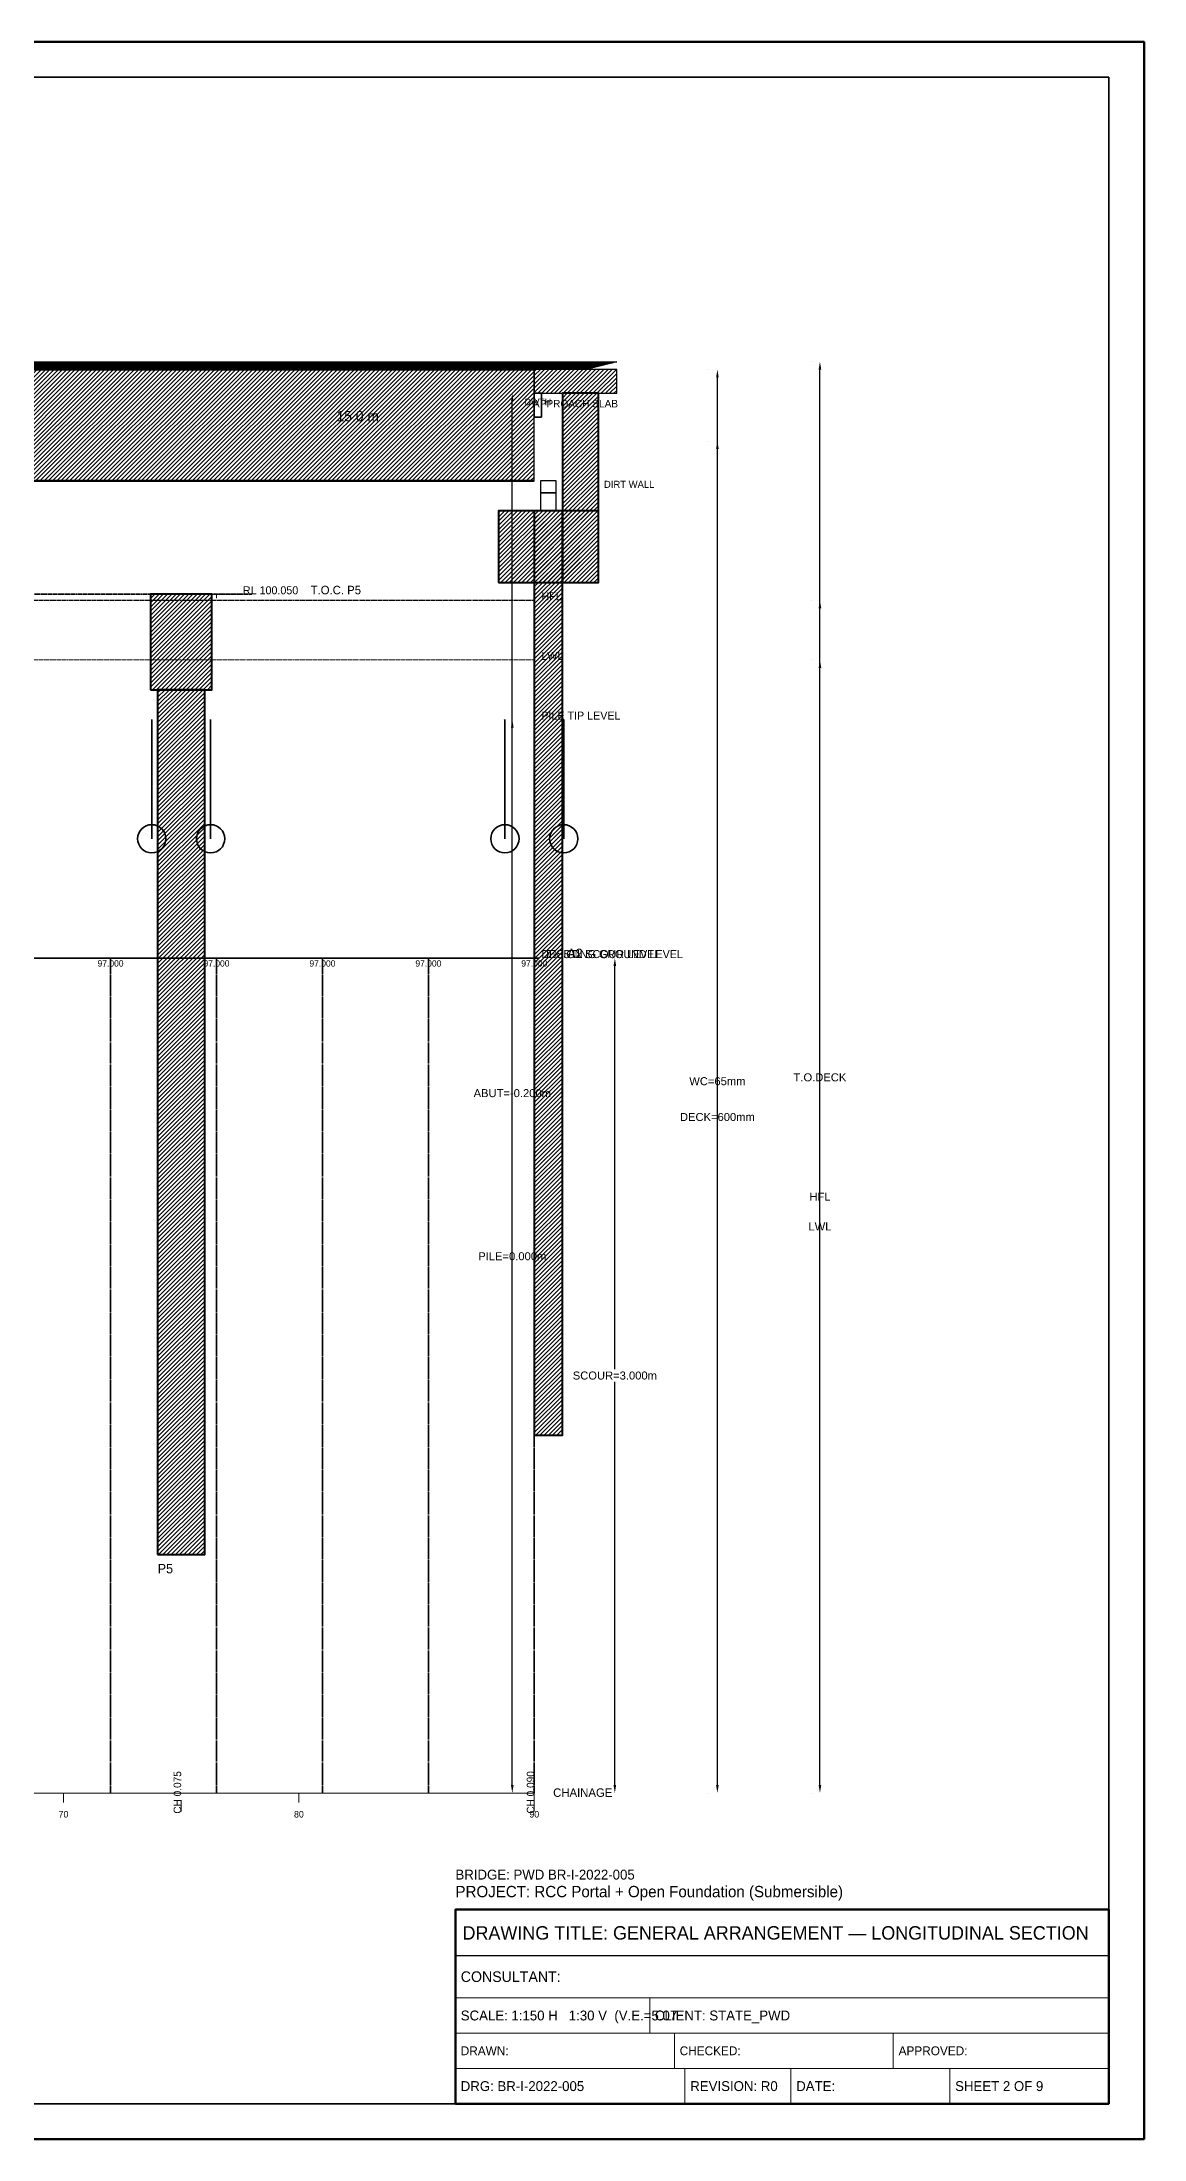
# Model space of a CAD drawing. Header units: metres. Extents: x 0 to 841, y 0 to 594.
# Drawn here: x 529 to 841, y 0 to 594 of the extents above; entities that cross this region are included whole.
import ezdxf
from ezdxf.enums import TextEntityAlignment as Align

# ---------------------------------------------------------------- set-up
doc = ezdxf.new("R2010")
doc.units = ezdxf.units.M
doc.linetypes.add('DASHED', pattern=[0.5, 0.375, -0.125])
doc.linetypes.add('DASHED2', pattern=[0.25, 0.1875, -0.0625])
for name, color, linetype, lineweight in [('ABUT-PROF', 4, 'Continuous', 50), ('BORDER-INNER', 7, 'Continuous', 35), ('BORDER-OUTER', 7, 'Continuous', 70), ('CIVIL-CHAINAGE', 7, 'Continuous', 18), ('CIVIL-GROUND', 3, 'Continuous', 35), ('CIVIL-HFL', 5, 'DASHED', 25), ('CIVIL-LWL', 4, 'DASHED', 18), ('CIVIL-ROAD', 7, 'Continuous', 25), ('CIVIL-SCOUR', 1, 'DASHED2', 18), ('DIM-CHAINAGE', 3, 'Continuous', 18), ('DIM-LEVEL', 3, 'Continuous', 18), ('DIM-LINEAR', 3, 'Continuous', 18), ('FOUND-PILE', 4, 'Continuous', 35), ('STRUC-HATCHING', 8, 'Continuous', 18), ('STRUC-SECTION', 2, 'Continuous', 35), ('SUB-ABUT', 3, 'Continuous', 35), ('SUB-BEARING', 5, 'Continuous', 25), ('SUB-DIRT-WALL', 3, 'Continuous', 35), ('SUB-PIER', 2, 'Continuous', 35), ('SUPER-DECK', 2, 'Continuous', 50), ('SUPER-WEARING', 8, 'Continuous', 25), ('TEXT-GENERAL', 7, 'Continuous', 18), ('TEXT-HEADER', 7, 'Continuous', 25), ('TEXT-LEVEL', 5, 'Continuous', 18), ('TEXT-SPEC', 7, 'Continuous', 13), ('TEXT-TITLE', 7, 'Continuous', 25), ('TITLEBLK-BOX', 7, 'Continuous', 50), ('TITLEBLK-TEXT', 7, 'Continuous', 18)]:
    doc.layers.add(name, color=color, linetype=linetype, lineweight=lineweight)
doc.styles.add('BRIDGE_STD', font='Arial.ttf')
doc.dimstyles.new('pmb100', dxfattribs={"dimtxt": 2.5, "dimasz": 0.9375, "dimexe": 2.5, "dimexo": 2.5, "dimtad": 0, "dimtih": 1, "dimdec": 0, "dimtxsty": 'BRIDGE_STD', "dimcen": 2.5, "dimazin": 3, "dimtfac": 1, "dimtmove": 0, "dimatfit": 3})

msp = doc.modelspace()

# ---------------------------------------------------------------- hatches: boundary and pattern name
at = {"layer": 'STRUC-HATCHING'}
h = msp.add_hatch(dxfattribs=at)
h.set_pattern_fill('ANSI31', scale=0.2666667)
h.paths.add_polyline_path([(68.33, 469.64), (668.33, 469.64), (668.33, 501.23), (68.33, 501.23)])
h = msp.add_hatch(dxfattribs=at)
h.set_pattern_fill('ANSI31', scale=0.2666667)
h.paths.add_polyline_path([(668.33, 494.48), (691.67, 494.48), (691.67, 501.23), (668.33, 501.23)])
h = msp.add_hatch(dxfattribs=at)
h.set_pattern_fill('ANSI31', scale=0.2666667)
h.paths.add_polyline_path([(676.33, 440.93), (686.47, 440.93), (686.47, 494.48), (676.33, 494.48)])
h = msp.add_hatch(dxfattribs=at)
h.set_pattern_fill('ANSI31', scale=0.2666667)
h.paths.add_polyline_path([(658.2, 440.93), (686.47, 440.93), (686.47, 461.2), (658.2, 461.2)])
h = msp.add_hatch(dxfattribs=at)
h.set_pattern_fill('ANSI31', scale=0.2666667)
h.paths.add_polyline_path([(668.33, 199.36), (676.33, 199.36), (676.33, 461.2), (668.33, 461.2)])
h = msp.add_hatch(dxfattribs=at)
h.set_pattern_fill('ANSI31', scale=0.2666667)
h.paths.add_polyline_path([(559.67, 410.52), (577, 410.52), (577, 437.55), (559.67, 437.55)])
h = msp.add_hatch(dxfattribs=at)
h.set_pattern_fill('ANSI31', scale=0.2666667)
h.paths.add_polyline_path([(561.67, 165.57), (575, 165.57), (575, 410.52), (561.67, 410.52)])
at = {"layer": 'SUPER-WEARING'}
h = msp.add_hatch(dxfattribs=at)
h.set_pattern_fill('SOLID')
h.paths.add_polyline_path([(45, 503.43), (691.67, 503.43), (683, 501.23), (53.67, 501.23)])

# ---------------------------------------------------------------- linework, layer by layer
at = {"layer": 'ABUT-PROF', "lineweight": 35}
msp.add_lwpolyline([(668.33, 487.72), (670.33, 487.72), (670.33, 494.48), (668.33, 494.48), (668.33, 487.72)], dxfattribs=at)
at = {"layer": 'BORDER-INNER'}
msp.add_lwpolyline([(10, 10), (831, 10), (831, 584), (10, 584), (10, 10)], dxfattribs=at)
at = {"layer": 'BORDER-OUTER'}
msp.add_lwpolyline([(0, 0), (841, 0), (841, 594), (0, 594), (0, 0)], dxfattribs=at)
at = {"layer": 'CIVIL-CHAINAGE'}
for p, q in [((45, 98), (668.33, 98)), ((535, 98), (535, 95.33)), ((568.33, 96), (568.33, 92.8)), ((601.67, 98), (601.67, 95.33)), ((668.33, 98), (668.33, 95.33)), ((668.33, 96), (668.33, 92.8))]:
    msp.add_line(p, q, dxfattribs=at)
at = {"layer": 'CIVIL-GROUND', "color": 3}
for p, q in [((547, 334.5), (549.67, 334.5)), ((577, 334.5), (579.67, 334.5)), ((607, 334.5), (609.67, 334.5)), ((637, 334.5), (639.67, 334.5)), ((667, 334.5), (669.67, 334.5))]:
    msp.add_line(p, q, dxfattribs=at)
at = {"layer": 'CIVIL-GROUND', "color": 8, "linetype": 'DASHED2'}
for p, q in [((548.33, 334.5), (548.33, 98)), ((578.33, 334.5), (578.33, 98)), ((608.33, 334.5), (608.33, 98)), ((638.33, 334.5), (638.33, 98)), ((668.33, 334.5), (668.33, 98))]:
    msp.add_line(p, q, dxfattribs=at)
at = {"layer": 'CIVIL-GROUND', "color": 3}
msp.add_lwpolyline([(68.33, 334.5), (98.33, 334.5), (128.33, 334.5), (158.33, 334.5), (188.33, 334.5), (218.33, 334.5), (248.33, 334.5), (278.33, 334.5), (308.33, 334.5), (338.33, 334.5), (368.33, 334.5), (398.33, 334.5), (428.33, 334.5), (458.33, 334.5), (488.33, 334.5), (518.33, 334.5), (548.33, 334.5), (578.33, 334.5), (608.33, 334.5), (638.33, 334.5), (668.33, 334.5)], dxfattribs=at)
at = {"layer": 'CIVIL-HFL', "color": 5}
msp.add_line((45, 435.86), (668.33, 435.86), dxfattribs=at)
at = {"layer": 'CIVIL-LWL', "color": 4}
msp.add_line((45, 418.96), (668.33, 418.96), dxfattribs=at)
at = {"layer": 'CIVIL-ROAD', "lineweight": 25}
msp.add_lwpolyline([(668.33, 494.48), (691.67, 494.48), (691.67, 501.23), (668.33, 501.23), (668.33, 494.48)], dxfattribs=at)
at = {"layer": 'CIVIL-SCOUR', "color": 1}
msp.add_line((45, 334.5), (668.33, 334.5), dxfattribs=at)
at = {"layer": 'DIM-LEVEL'}
for p, q in [((571.53, 437.55), (585.13, 437.55)), ((578.33, 437.55), (578.33, 436.41))]:
    msp.add_line(p, q, dxfattribs=at)
at = {"layer": 'FOUND-PILE', "lineweight": 35}
for p, q in [((560, 368.29), (560, 402.07)), ((576.67, 368.29), (576.67, 402.07)), ((660, 368.29), (660, 402.07)), ((676.67, 368.29), (676.67, 402.07))]:
    msp.add_line(p, q, dxfattribs=at)
at = {"layer": 'FOUND-PILE'}
for centre in [(560, 368.29), (576.67, 368.29), (660, 368.29), (676.67, 368.29)]:
    msp.add_circle(centre, 4, dxfattribs=at)
at = {"layer": 'STRUC-SECTION', "color": 8, "linetype": 'DASHED'}
msp.add_line((588.33, 437.55), (38.33, 437.55), dxfattribs=at)
at = {"layer": 'SUB-ABUT', "lineweight": 30}
msp.add_lwpolyline([(670.13, 461.2), (674.53, 461.2), (674.53, 466.26), (670.13, 466.26), (670.13, 461.2)], dxfattribs=at)
at = {"layer": 'SUB-ABUT', "lineweight": 40}
for points in [[(658.2, 440.93), (686.47, 440.93), (686.47, 461.2), (658.2, 461.2), (658.2, 440.93)], [(668.33, 199.36), (676.33, 199.36), (676.33, 461.2), (668.33, 461.2), (668.33, 199.36)]]:
    msp.add_lwpolyline(points, dxfattribs=at)
at = {"layer": 'SUB-BEARING', "lineweight": 30}
msp.add_lwpolyline([(670.13, 466.26), (674.53, 466.26), (674.53, 469.64), (670.13, 469.64), (670.13, 466.26)], dxfattribs=at)
at = {"layer": 'SUB-DIRT-WALL', "lineweight": 40}
msp.add_lwpolyline([(676.33, 440.93), (686.47, 440.93), (686.47, 494.48), (676.33, 494.48), (676.33, 440.93)], dxfattribs=at)
at = {"layer": 'SUB-PIER', "lineweight": 40}
for points in [[(559.67, 410.52), (577, 410.52), (577, 437.55), (559.67, 437.55), (559.67, 410.52)], [(561.67, 165.57), (575, 165.57), (575, 410.52), (561.67, 410.52), (561.67, 165.57)]]:
    msp.add_lwpolyline(points, dxfattribs=at)
at = {"layer": 'SUPER-DECK'}
for p, q in [((68.33, 501.23), (668.33, 501.23)), ((68.33, 469.64), (668.33, 469.64))]:
    msp.add_line(p, q, dxfattribs=at)
at = {"layer": 'SUPER-DECK', "lineweight": 25}
msp.add_line((668.33, 469.64), (668.33, 501.23), dxfattribs=at)
at = {"layer": 'SUPER-WEARING', "lineweight": 25}
msp.add_lwpolyline([(45, 503.43), (691.67, 503.43), (683, 501.23), (53.67, 501.23), (45, 503.43)], dxfattribs=at)
at = {"layer": 'TITLEBLK-BOX', "lineweight": 50}
msp.add_lwpolyline([(646, 10), (831, 10), (831, 65), (646, 65), (646, 10)], dxfattribs=at)
at = {"layer": 'TITLEBLK-BOX', "lineweight": 30}
msp.add_lwpolyline([(646, 52), (831, 52), (831, 65), (646, 65), (646, 52)], dxfattribs=at)
at = {"layer": 'TITLEBLK-BOX', "lineweight": 18}
for points in [[(646, 40), (831, 40), (831, 52), (646, 52), (646, 40)], [(646, 30), (701, 30), (701, 40), (646, 40), (646, 30)], [(701, 30), (831, 30), (831, 40), (701, 40), (701, 30)], [(646, 20), (708, 20), (708, 30), (646, 30), (646, 20)], [(708, 20), (770, 20), (770, 30), (708, 30), (708, 20)], [(770, 20), (831, 20), (831, 30), (770, 30), (770, 20)], [(646, 10), (711, 10), (711, 20), (646, 20), (646, 10)], [(711, 10), (741, 10), (741, 20), (711, 20), (711, 10)], [(741, 10), (786, 10), (786, 20), (741, 20), (741, 10)], [(786, 10), (831, 10), (831, 20), (786, 20), (786, 10)]]:
    msp.add_lwpolyline(points, dxfattribs=at)

# ---------------------------------------------------------------- texts
at = {"layer": 'CIVIL-GROUND', "color": 3}
msp.add_text('EXISTING GROUND LEVEL', height=2.2667, dxfattribs=at).set_placement((671.67, 334.5))
at = {"layer": 'CIVIL-HFL', "color": 5}
msp.add_text('HFL', height=2.267, dxfattribs=at).set_placement((670.33, 435.86))
at = {"layer": 'CIVIL-LWL', "color": 4}
msp.add_text('LWL', height=2.267, dxfattribs=at).set_placement((670.33, 418.96))
at = {"layer": 'CIVIL-SCOUR', "color": 1}
msp.add_text('DESIGN SCOUR LEVEL', height=2.2667, dxfattribs=at).set_placement((670.33, 334.5))
at = {"layer": 'DIM-CHAINAGE'}
for s, p in [('CH 0.075', (568.33, 92.16)), ('CH 0.090', (668.33, 92.16))]:
    msp.add_text(s, height=2.133, rotation=90, dxfattribs=at).set_placement(p)
at = {"layer": 'TEXT-GENERAL'}
msp.add_text('15.0 m', height=2.933, dxfattribs=at).set_placement((618.33, 486.54), align=Align.CENTER)
for s, height, p in [('PILE TIP LEVEL', 2.2667, (670.33, 402.07)), ('A2', 2.667, (677.67, 334.5)), ('P5', 2.667, (561.67, 160.24))]:
    msp.add_text(s, height=height, dxfattribs=at).set_placement(p)
at = {"layer": 'TEXT-HEADER'}
msp.add_text('T.O.C. P5', height=2.4, dxfattribs=at).set_placement((605, 437.55))
at = {"layer": 'TEXT-LEVEL'}
for s, height, p in [('RL 100.050', 2.267, (585.81, 437.55)), ('CHAINAGE', 2.4, (673.67, 96.93))]:
    msp.add_text(s, height=height, dxfattribs=at).set_placement(p)
at = {"layer": 'TEXT-LEVEL', "color": 8}
for p in [(548.33, 332.1), (578.33, 332.1), (608.33, 332.1), (638.33, 332.1), (668.33, 332.1)]:
    msp.add_text('97.000', height=1.8, dxfattribs=at).set_placement(p, align=Align.CENTER)
at = {"layer": 'TEXT-LEVEL'}
for s, p in [('70', (535, 91.07)), ('80', (601.67, 91.07)), ('90', (668.33, 91.07))]:
    msp.add_text(s, height=1.867, dxfattribs=at).set_placement(p, align=Align.CENTER)
at = {"layer": 'TEXT-SPEC', "color": 4}
msp.add_text('DWTH', height=1.867, dxfattribs=at).set_placement((669.33, 491.1), align=Align.CENTER)
at = {"layer": 'TEXT-SPEC'}
msp.add_text('APPROACH SLAB', height=2.1333, dxfattribs=at).set_placement((680, 490.48), align=Align.CENTER)
msp.add_text('DIRT WALL', height=2, dxfattribs=at).set_placement((688.07, 467.7))
at = {"layer": 'TEXT-TITLE'}
for s, height, p in [('PROJECT: RCC Portal + Open Foundation (Submersible)', 3.2, (646, 68.5)), ('DRAWING TITLE: GENERAL ARRANGEMENT — LONGITUDINAL SECTION', 3.8, (648, 56.5))]:
    msp.add_text(s, height=height, dxfattribs=at).set_placement(p)
at = {"layer": 'TITLEBLK-TEXT'}
for s, height, p in [('BRIDGE: PWD BR-I-2022-005', 2.8, (646, 73.5)), ('CONSULTANT: ', 3, (647.5, 44.5)), ('SCALE: 1:150 H   1:30 V  (V.E.=5.07', 2.8, (647.5, 33.6)), ('CLIENT: STATE_PWD', 2.8, (702.5, 33.6)), ('DRAWN: ', 2.5, (647.5, 23.75)), ('CHECKED: ', 2.5, (709.5, 23.75)), ('APPROVED: ', 2.5, (771.5, 23.75)), ('DRG: BR-I-2022-005', 2.8, (647.5, 13.6)), ('REVISION: R0', 2.8, (712.5, 13.6)), ('DATE: ', 2.8, (742.5, 13.6)), ('SHEET 2 OF 9', 2.8, (787.5, 13.6))]:
    msp.add_text(s, height=height, dxfattribs=at).set_placement(p)

# ---------------------------------------------------------------- dimensions: what is measured, and where the dimension line sits
at = {"layer": 'DIM-LINEAR'}
for base, p1, p2, text in [((720.18, 98), (720.18, 98), (720.18, 501.23), 'WC=65mm'), ((749.22, 98), (749.22, 98), (749.22, 503.43), 'T.O.DECK'), ((662.1, 98), (662.1, 98), (662.1, 494.48), 'ABUT=-0.200m'), ((720.18, 98), (720.18, 98), (720.18, 480.96), 'DECK=600mm'), ((749.22, 98), (749.22, 98), (749.22, 435.86), 'HFL'), ((749.22, 98), (749.22, 98), (749.22, 418.96), 'LWL'), ((662.1, 98), (662.1, 98), (662.1, 402.07), 'PILE=0.000m'), ((691.14, 98), (691.14, 98), (691.14, 334.5), 'SCOUR=3.000m')]:
    msp.add_linear_dim(base=base, p1=p1, p2=p2, angle=90, text=text, dimstyle='pmb100', override={"dimtxt": 2.266667, "dimasz": 2.266667, "dimgap": 0.906667, "dimclrt": 3}, dxfattribs=at).render()

doc.saveas('drawing.dxf')
